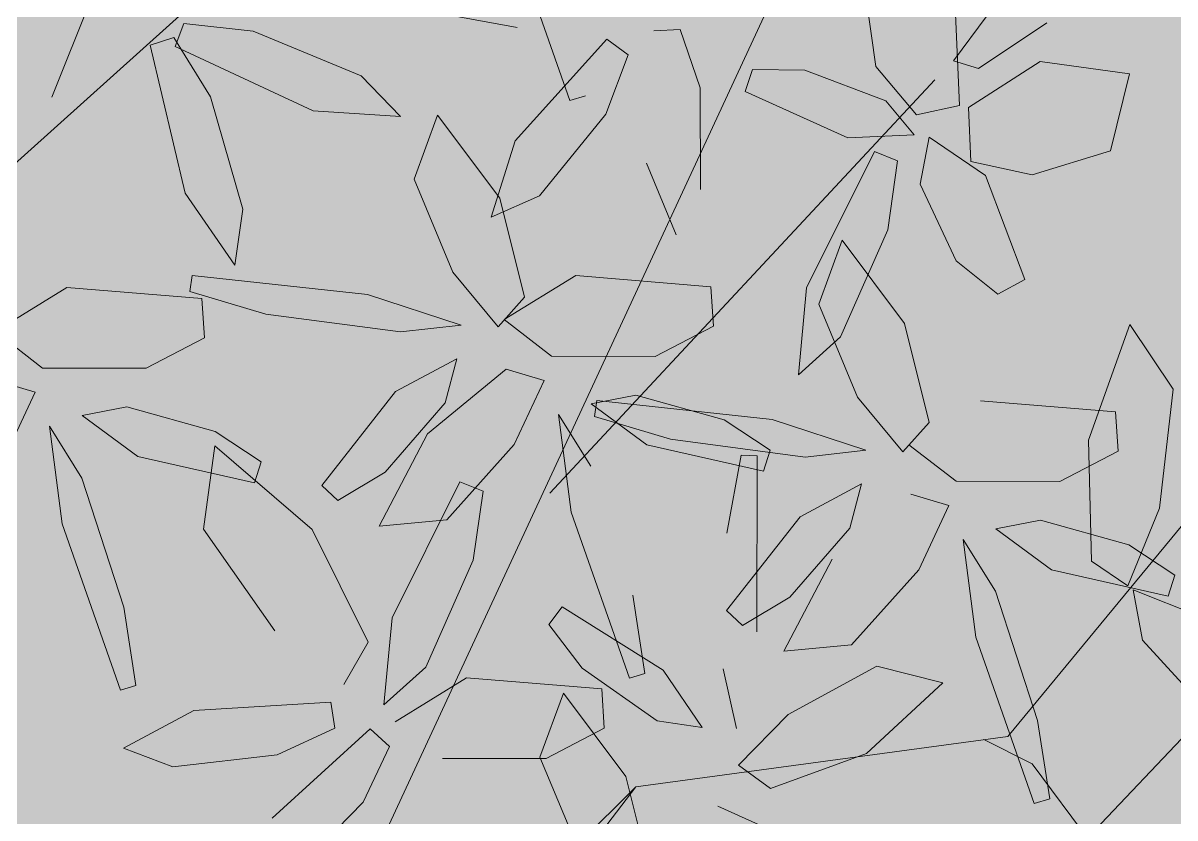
# Model space of a CAD drawing. Header units: inches. Extents: x 218980 to 233865, y 587194 to 599270.
# Drawn here: x 218996.644 to 218999.846, y 587434.009 to 587436.221 of the extents above; entities that cross this region are included whole.
import ezdxf

# ---------------------------------------------------------------- set-up
doc = ezdxf.new("R2010")
doc.units = ezdxf.units.IN
doc.header["$MEASUREMENT"] = 0
doc.linetypes.add('01', pattern=[0])
doc.layers.get('0').update_dxf_attribs({"lineweight": 0})
doc.layers.add('Minor Contour', color=250, linetype='Continuous', lineweight=0)
doc.layers.add('Proposed Urban Design', color=250, linetype='Continuous', lineweight=0)
doc.layers.add('Open Space Within Settlement Passive', color=7, linetype='01', lineweight=0, true_color=0xcbe279)

# ---------------------------------------------------------------- blocks, each defined once
blk = doc.blocks.new('tree2')
at = {"color": 44}
for p, q in [((325198.4207, 3048395.6779), (325198.9797, 3048397.0774)), ((325197.5754, 3048394.8242), (325199.687, 3048396.7258)), ((325199.1493, 3048393.2041), (325200.5444, 3048396.2131)), ((325199.8049, 3048394.5767), (325200.8758, 3048395.7266)), ((325201.0785, 3048393.8998), (325201.6643, 3048394.6112)), ((325200.044, 3048393.7599), (325201.0785, 3048393.8998)), ((325199.5519, 3048393.2718), (325200.044, 3048393.7599)), ((325199.5967, 3048393.1727), (325200.044, 3048393.7599)), ((325200.2725, 3048393.7058), (325201.3189, 3048393.2363))]:
    blk.add_line(p, q, dxfattribs=at)
at = {"color": 62}
for p, q in [((325199.6989, 3048396.1308), (325199.8611, 3048395.6688)), ((325200.7113, 3048395.7635), (325200.6737, 3048396.0304)), ((325200.9286, 3048396.0086), (325200.9441, 3048395.6551)), ((325199.3744, 3048395.9347), (325199.7145, 3048395.8724)), ((325201.0207, 3048395.9059), (325200.9276, 3048395.7793)), ((325200.9966, 3048395.7577), (325201.1868, 3048395.8855)), ((325200.094, 3048395.863), (325200.1671, 3048395.8663)), ((325200.1671, 3048395.8663), (325200.2235, 3048395.7046)), ((325199.7087, 3048395.5569), (325199.9638, 3048395.8397)), ((325199.9638, 3048395.8397), (325200.0226, 3048395.7961)), ((325200.0226, 3048395.7961), (325199.961, 3048395.6307)), ((325200.3478, 3048395.6938), (325200.3682, 3048395.7557)), ((325200.3682, 3048395.7557), (325200.5143, 3048395.7537)), ((325200.5143, 3048395.7537), (325200.7393, 3048395.6681)), ((325200.8248, 3048395.6289), (325200.7113, 3048395.7635)), ((325200.9276, 3048395.7793), (325200.9966, 3048395.7577)), ((325200.9692, 3048395.6498), (325201.1684, 3048395.7771)), ((325201.1684, 3048395.7771), (325201.4167, 3048395.7433)), ((325199.2812, 3048395.7381), (325199.3899, 3048395.6243)), ((325201.4167, 3048395.7433), (325201.3641, 3048395.5291)), ((325200.2235, 3048395.7046), (325200.2237, 3048395.4216)), ((325200.634, 3048395.5655), (325200.3478, 3048395.6938)), ((325199.8611, 3048395.6688), (325199.9039, 3048395.6817)), ((325200.7393, 3048395.6681), (325200.8182, 3048395.5735)), ((325200.9441, 3048395.6551), (325200.8248, 3048395.6289)), ((325199.3899, 3048395.6243), (325199.1472, 3048395.6405)), ((325199.4927, 3048395.6285), (325199.4277, 3048395.4506)), ((325199.6664, 3048395.397), (325199.4927, 3048395.6285)), ((325199.961, 3048395.6307), (325199.7769, 3048395.4034)), ((325200.9753, 3048395.4989), (325200.9692, 3048395.6498)), ((325200.8182, 3048395.5735), (325200.634, 3048395.5655)), ((325200.8343, 3048395.4363), (325200.86, 3048395.5673)), ((325200.86, 3048395.5673), (325201.0162, 3048395.46)), ((325199.6424, 3048395.3449), (325199.7087, 3048395.5569)), ((325201.3641, 3048395.5291), (325201.1464, 3048395.4626)), ((325200.156, 3048395.2956), (325200.074, 3048395.495)), ((325200.519, 3048395.1483), (325200.7079, 3048395.5269)), ((325200.7079, 3048395.5269), (325200.7719, 3048395.5012)), ((325200.7719, 3048395.5012), (325200.7448, 3048395.309)), ((325201.1464, 3048395.4626), (325200.9753, 3048395.4989)), ((325199.4277, 3048395.4506), (325199.5358, 3048395.1918)), ((325200.9349, 3048395.2227), (325200.8343, 3048395.4363)), ((325201.0162, 3048395.46), (325201.1258, 3048395.1714)), ((325199.7769, 3048395.4034), (325199.6424, 3048395.3449)), ((325199.7348, 3048395.1216), (325199.6664, 3048395.397)), ((325200.7448, 3048395.309), (325200.6129, 3048395.0116)), ((325200.6176, 3048395.2806), (325200.5526, 3048395.1027)), ((325200.7914, 3048395.0491), (325200.6176, 3048395.2806)), ((325201.0509, 3048395.1304), (325200.9349, 3048395.2227)), ((325199.298, 3048395.1297), (325198.8112, 3048395.1821)), ((325199.5358, 3048395.1918), (325199.6615, 3048395.0399)), ((325199.6784, 3048395.0594), (325199.8773, 3048395.182)), ((325199.8773, 3048395.182), (325200.253, 3048395.151)), ((325200.253, 3048395.151), (325200.2599, 3048395.0414)), ((325200.4962, 3048394.9062), (325200.519, 3048395.1483)), ((325201.1258, 3048395.1714), (325201.0509, 3048395.1304)), ((325198.8044, 3048395.1379), (325199.0159, 3048395.075)), ((325198.8381, 3048395.1183), (325198.845, 3048395.0087)), ((325199.5586, 3048395.0445), (325199.298, 3048395.1297)), ((325199.6615, 3048395.0399), (325199.7348, 3048395.1216)), ((325200.5526, 3048395.1027), (325200.6608, 3048394.8438)), ((325199.0159, 3048395.075), (325199.3898, 3048395.0252)), ((325199.81, 3048394.9576), (325199.6784, 3048395.0594)), ((325199.3898, 3048395.0252), (325199.5586, 3048395.0445)), ((325200.2599, 3048395.0414), (325200.0981, 3048394.9572)), ((325201.3023, 3048394.724), (325201.4178, 3048395.0463)), ((325201.4178, 3048395.0463), (325201.5384, 3048394.866)), ((325198.845, 3048395.0087), (325198.6833, 3048394.9245)), ((325200.6129, 3048395.0116), (325200.4962, 3048394.9062)), ((325200.0981, 3048394.9572), (325199.81, 3048394.9576)), ((325199.5463, 3048394.9502), (325199.3765, 3048394.8592)), ((325199.6842, 3048394.9216), (325199.4649, 3048394.7414)), ((325199.5147, 3048394.8277), (325199.5463, 3048394.9502)), ((325199.7894, 3048394.8906), (325199.6842, 3048394.9216)), ((325199.7064, 3048394.7118), (325199.7894, 3048394.8906)), ((325199.3765, 3048394.8592), (325199.1717, 3048394.5982)), ((325201.5384, 3048394.866), (325201.5002, 3048394.5348)), ((325199.3473, 3048394.6355), (325199.5147, 3048394.8277)), ((325200.0441, 3048394.8493), (325199.92, 3048394.8252)), ((325199.92, 3048394.8252), (325200.0752, 3048394.711)), ((325199.9361, 3048394.8341), (325199.9293, 3048394.79)), ((325200.4229, 3048394.7817), (325199.9361, 3048394.8341)), ((325200.2897, 3048394.7809), (325200.0441, 3048394.8493)), ((325201.0023, 3048394.834), (325201.3779, 3048394.8031)), ((325198.5051, 3048394.7925), (325198.6603, 3048394.6783)), ((325198.8748, 3048394.7482), (325198.6292, 3048394.8166)), ((325199.8296, 3048394.7958), (325199.8648, 3048394.5238)), ((325199.9196, 3048394.6516), (325199.8296, 3048394.7958)), ((325201.3779, 3048394.8031), (325201.3848, 3048394.6934)), ((325199.9293, 3048394.79), (325200.1408, 3048394.7271)), ((325200.4177, 3048394.6966), (325200.2897, 3048394.7809)), ((325200.6836, 3048394.6965), (325200.4229, 3048394.7817)), ((325199.0028, 3048394.6639), (325198.8748, 3048394.7482)), ((325199.4649, 3048394.7414), (325199.3307, 3048394.485)), ((325200.1408, 3048394.7271), (325200.5147, 3048394.6773)), ((325198.8736, 3048394.7081), (325198.8422, 3048394.4764)), ((325199.1445, 3048394.476), (325198.8736, 3048394.7081)), ((325199.5193, 3048394.5028), (325199.7064, 3048394.7118)), ((325200.0752, 3048394.711), (325200.3989, 3048394.6384)), ((325200.3989, 3048394.6384), (325200.4177, 3048394.6966)), ((325200.5147, 3048394.6773), (325200.6836, 3048394.6965)), ((325198.6603, 3048394.6783), (325198.9841, 3048394.6057)), ((325198.9841, 3048394.6057), (325199.0028, 3048394.6639)), ((325200.3371, 3048394.6824), (325200.2969, 3048394.4654)), ((325200.3817, 3048394.6803), (325200.3371, 3048394.6824)), ((325201.3848, 3048394.6934), (325201.2231, 3048394.6093)), ((325199.2161, 3048394.5562), (325199.3473, 3048394.6355)), ((325199.3665, 3048394.2297), (325199.5554, 3048394.6082)), ((325199.5554, 3048394.6082), (325199.6195, 3048394.5825)), ((325199.1717, 3048394.5982), (325199.2161, 3048394.5562)), ((325199.6195, 3048394.5825), (325199.5924, 3048394.3903)), ((325199.3307, 3048394.485), (325199.5193, 3048394.5028)), ((325199.8648, 3048394.5238), (325200.0269, 3048394.0618)), ((325200.5014, 3048394.5113), (325200.2966, 3048394.2502)), ((325198.4499, 3048394.4911), (325198.6121, 3048394.0291)), ((325198.8422, 3048394.4764), (325199.0411, 3048394.1937)), ((325199.2998, 3048394.1626), (325199.1445, 3048394.476)), ((325199.5924, 3048394.3903), (325199.4605, 3048394.093)), ((325200.0697, 3048394.0747), (325200.0355, 3048394.2927)), ((325199.8391, 3048394.2602), (325199.8021, 3048394.2116)), ((325200.1203, 3048394.0841), (325199.8391, 3048394.2602)), ((325200.2966, 3048394.2502), (325200.341, 3048394.2083)), ((325199.3437, 3048393.9875), (325199.3665, 3048394.2297)), ((325199.8021, 3048394.2116), (325199.8947, 3048394.0895)), ((325199.233, 3048394.0445), (325199.2998, 3048394.1626)), ((325199.4605, 3048394.093), (325199.3437, 3048393.9875)), ((325199.8947, 3048394.0895), (325200.1036, 3048393.9433)), ((325199.3751, 3048393.9407), (325199.574, 3048394.0633)), ((325199.574, 3048394.0633), (325199.9497, 3048394.0323)), ((325200.0269, 3048394.0618), (325200.0697, 3048394.0747)), ((325198.6121, 3048394.0291), (325198.6548, 3048394.042)), ((325199.9497, 3048394.0323), (325199.9566, 3048393.9227)), ((325198.8159, 3048393.9726), (325199.1961, 3048393.9956)), ((325199.1961, 3048393.9956), (325199.2074, 3048393.9233)), ((325199.8428, 3048394.02), (325199.7778, 3048393.8421)), ((325200.0165, 3048393.7886), (325199.8428, 3048394.02)), ((325198.6201, 3048393.8678), (325198.8159, 3048393.9726)), ((325199.0332, 3048393.6725), (325199.3054, 3048393.921)), ((325199.2074, 3048393.9233), (325199.0477, 3048393.8485)), ((325199.3054, 3048393.921), (325199.3598, 3048393.8721)), ((325199.9566, 3048393.9227), (325199.7948, 3048393.8385)), ((325198.757, 3048393.8153), (325198.6201, 3048393.8678)), ((325199.3598, 3048393.8721), (325199.2867, 3048393.7173)), ((325199.0477, 3048393.8485), (325198.757, 3048393.8153)), ((325199.7948, 3048393.8385), (325199.5067, 3048393.8389)), ((325199.2867, 3048393.7173), (325199.0885, 3048393.5153))]:
    blk.add_line(p, q, dxfattribs=at)
at = {"color": 60}
for p, q in [((325198.7636, 3048395.8188), (325198.7875, 3048395.8836)), ((325198.7875, 3048395.8836), (325198.9804, 3048395.8618)), ((325198.9804, 3048395.8618), (325199.2812, 3048395.7381)), ((325198.6942, 3048395.8233), (325198.7599, 3048395.8446)), ((325198.7919, 3048395.4117), (325198.6942, 3048395.8233)), ((325198.7599, 3048395.8446), (325198.8622, 3048395.6797)), ((325199.1472, 3048395.6405), (325198.7636, 3048395.8188)), ((325198.8622, 3048395.6797), (325198.9516, 3048395.3669)), ((325198.9296, 3048395.2112), (325198.7919, 3048395.4117)), ((325198.9516, 3048395.3669), (325198.9296, 3048395.2112)), ((325198.8112, 3048395.1821), (325198.8044, 3048395.1379)), ((325198.2635, 3048395.0267), (325198.4625, 3048395.1492)), ((325198.4625, 3048395.1492), (325198.8381, 3048395.1183)), ((325198.3951, 3048394.9249), (325198.2635, 3048395.0267)), ((325198.6833, 3048394.9245), (325198.3951, 3048394.9249)), ((325198.3746, 3048394.8579), (325198.2693, 3048394.8889)), ((325198.2915, 3048394.6791), (325198.3746, 3048394.8579)), ((325198.6292, 3048394.8166), (325198.5051, 3048394.7925)), ((325198.4147, 3048394.763), (325198.4499, 3048394.4911)), ((325198.5047, 3048394.6189), (325198.4147, 3048394.763)), ((325198.6206, 3048394.26), (325198.5047, 3048394.6189)), ((325198.6548, 3048394.042), (325198.6206, 3048394.26))]:
    blk.add_line(p, q, dxfattribs=at)
at = {"color": 64}
for p, q in [((325200.8597, 3048394.7736), (325200.7914, 3048395.0491)), ((325200.6608, 3048394.8438), (325200.7865, 3048394.6919)), ((325200.7865, 3048394.6919), (325200.8597, 3048394.7736)), ((325200.935, 3048394.6097), (325200.8033, 3048394.7115)), ((325201.3108, 3048394.3874), (325201.3023, 3048394.724)), ((325200.381, 3048394.1906), (325200.3817, 3048394.6803)), ((325200.6713, 3048394.6023), (325200.5014, 3048394.5113)), ((325200.6396, 3048394.4798), (325200.6713, 3048394.6023)), ((325201.2231, 3048394.6093), (325200.935, 3048394.6097)), ((325200.9144, 3048394.5427), (325200.8091, 3048394.5737)), ((325200.8313, 3048394.3639), (325200.9144, 3048394.5427)), ((325201.5002, 3048394.5348), (325201.412, 3048394.3193)), ((325200.4722, 3048394.2875), (325200.6396, 3048394.4798)), ((325201.169, 3048394.5014), (325201.0449, 3048394.4773)), ((325201.0449, 3048394.4773), (325201.2001, 3048394.3631)), ((325201.4146, 3048394.433), (325201.169, 3048394.5014)), ((325200.9545, 3048394.4478), (325200.9897, 3048394.1759)), ((325201.0445, 3048394.3037), (325200.9545, 3048394.4478)), ((325201.5426, 3048394.3486), (325201.4146, 3048394.433)), ((325200.5899, 3048394.3934), (325200.4557, 3048394.137)), ((325201.412, 3048394.3193), (325201.3108, 3048394.3874)), ((325200.6442, 3048394.1549), (325200.8313, 3048394.3639)), ((325201.2001, 3048394.3631), (325201.5239, 3048394.2905)), ((325201.5239, 3048394.2905), (325201.5426, 3048394.3486)), ((325200.341, 3048394.2083), (325200.4722, 3048394.2875)), ((325201.1604, 3048393.9447), (325201.0445, 3048394.3037)), ((325201.4267, 3048394.308), (325201.6209, 3048394.23)), ((325201.4524, 3048394.1679), (325201.4267, 3048394.308)), ((325200.4557, 3048394.137), (325200.6442, 3048394.1549)), ((325200.9897, 3048394.1759), (325201.1519, 3048393.7139)), ((325201.6337, 3048393.969), (325201.4524, 3048394.1679)), ((325200.2867, 3048394.0883), (325200.3237, 3048393.9225)), ((325200.7138, 3048394.0955), (325200.4678, 3048393.9607)), ((325200.8975, 3048394.0496), (325200.7138, 3048394.0955)), ((325200.2287, 3048393.9248), (325200.1203, 3048394.0841)), ((325200.6857, 3048393.8524), (325200.8975, 3048394.0496)), ((325200.4678, 3048393.9607), (325200.33, 3048393.8197)), ((325200.1036, 3048393.9433), (325200.2287, 3048393.9248)), ((325201.1947, 3048393.7267), (325201.1604, 3048393.9447)), ((325201.1462, 3048393.8243), (325201.012, 3048393.8915)), ((325199.7778, 3048393.8421), (325199.8859, 3048393.5833)), ((325200.4189, 3048393.7554), (325200.6857, 3048393.8524)), ((325200.33, 3048393.8197), (325200.4189, 3048393.7554)), ((325201.3262, 3048393.582), (325201.1462, 3048393.8243)), ((325200.0849, 3048393.5131), (325200.0165, 3048393.7886)), ((325201.1519, 3048393.7139), (325201.1947, 3048393.7267))]:
    blk.add_line(p, q, dxfattribs=at)

msp = doc.modelspace()

# ---------------------------------------------------------------- hatches: boundary and pattern name
at = {"layer": 'Open Space Within Settlement Passive'}
h = msp.add_hatch(color=256, dxfattribs=at)
h.dxf.hatch_style = 1
h.paths.add_polyline_path([(219005.3653, 587428.4654), (219007.5115, 587431.4439), (218991.2851, 587443.136), (218991.8411, 587441.6318), (219001.3725, 587412.6667), (219011.6497, 587392.0097), (219013.4069, 587378.786), (219026.7877, 587368.1024), (219038.8372, 587384.8248), (219019.2834, 587398.7413), (219028.6372, 587411.7226), (219022.3891, 587416.1694)])

# ---------------------------------------------------------------- linework, layer by layer
at = {"layer": 'Minor Contour'}
msp.add_lwpolyline([(218996.189, 587430.351), (219001.821, 587436.295), (219002.751, 587438.164), (219003.185, 587445.005), (219003.3131, 587446.4371), (219003.469, 587447.375), (219004.104, 587448.995), (219007.909, 587463.41), (219012.9381, 587468.9759), (219015.2558, 587472.0275), (219015.637, 587475.46), (219015.695, 587475.578), (219015.749, 587475.87), (219018.875, 587481.075), (219021.846, 587485.446), (219025.3064, 587489.5946)], dxfattribs=at)

# ---------------------------------------------------------------- block references
at = {"layer": 'Proposed Urban Design'}
msp.add_blockref('tree2', (-106201.697, -2460959.6639), dxfattribs=at)

doc.saveas('drawing.dxf')
